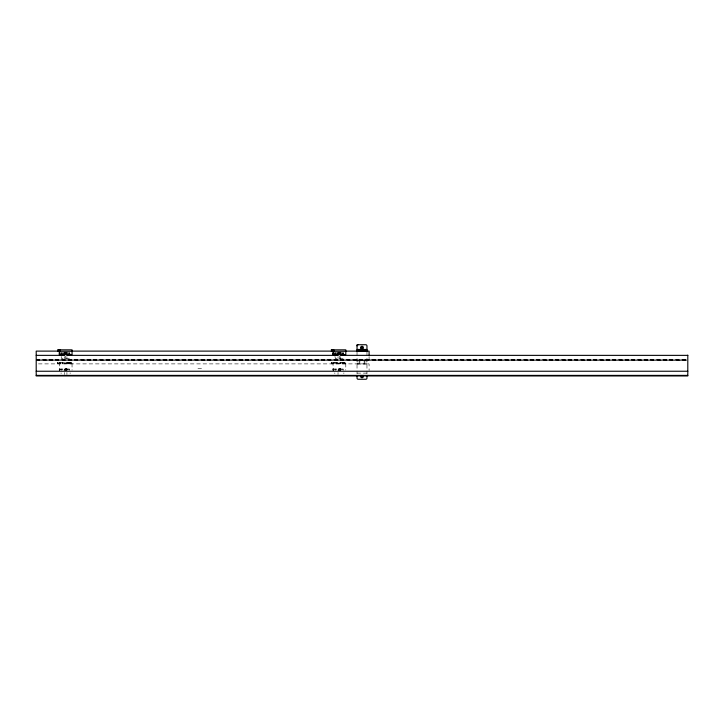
<?xml version="1.0" encoding="UTF-8"?>
<svg xmlns="http://www.w3.org/2000/svg" width="724" height="724" viewBox="0 0 724 724"><rect width="100%" height="100%" fill="white"/><g stroke="black" fill="none" stroke-linecap="round" stroke-linejoin="round"><path stroke-width="0.54" stroke-dasharray="3.62 2.71" d="M61.051 372.851L61.106 373.647M334.796 372.851L334.859 373.647M70.101 373.647L70.156 372.851M343.846 373.647L343.9 372.851M61.205 356.489L61.685 358.688L69.522 358.688L70.002 356.489M334.95 356.489L335.438 358.688L343.267 358.688L343.746 356.489M36.2 359.258L686.669 359.258M36.2 359.783L686.669 359.783M38.453 359.873L686.669 359.909M36.2 360.09L686.669 360.09M38.462 360.217L686.669 360.217M36.2 360.652L686.669 360.652M357.032 360.932L366.968 360.932M357.032 363.131L366.968 363.131M72.047 363.801L57.495 363.801L57.495 362.38L72.047 362.38L72.047 370.118M345.801 363.801L331.239 363.801L331.239 362.38L345.801 362.38L345.801 370.118M38.453 363.891L369.095 363.891L369.095 370.462M357.032 364.127L366.968 364.127M197.914 368.272L202.648 368.272M59.25 369.005L69.604 369.005L69.595 370.426M332.995 369.005L343.348 369.005L343.348 370.426M59.368 369.783L72.047 369.783M333.121 369.783L345.801 369.783M357.032 373.122L366.968 373.122M333.121 369.005L333.121 370.426L333.031 362.38M369.095 356.588L369.095 359.873M366.968 352L366.968 373.647M364.606 359.873L364.606 364.127M359.394 359.873L359.394 364.127M357.032 352L357.032 373.647M345.14 362.38L345.104 363.801M344.751 362.38L344.751 363.801M344.651 362.38L344.651 363.801M344.47 362.38L344.588 363.801M344.316 362.38L344.316 363.801M344.135 362.38L344.135 363.801M343.945 362.38L343.945 363.801M343.719 362.38L343.746 363.801M343.556 362.38L343.592 363.801M343.429 362.38L343.402 363.801M343.294 363.801L343.248 362.38L343.176 363.801M343.203 369.005L343.203 370.426M343.049 362.38L343.049 363.801M342.85 362.38L342.85 363.801M342.678 362.38L342.678 363.801M342.524 362.38L342.524 363.801M342.407 363.801L342.352 362.38L342.334 363.801M341.094 362.38L341.104 363.801M340.733 362.38L340.742 363.801M340.678 356.633L340.678 358.688M340.633 370.426L340.678 368.625L338.027 368.625L338.072 370.426M340.425 362.38L340.425 363.801M340.497 369.005L340.497 370.426M340.289 369.005L340.289 370.426M340.018 369.005L340.009 370.426M339.692 369.005L339.692 370.426M339.529 362.38L339.529 363.801M339.348 355.846L339.348 358.688M339.348 369.005L339.357 370.426M339.004 369.005L339.013 370.426M338.687 369.005L338.687 370.426M338.208 369.005L338.126 370.426M338.027 356.633L338.027 358.688M338.027 372.48L338.027 374.543M337.936 362.38L337.936 363.801M336.416 362.38L336.416 363.801M336.217 362.38L336.217 363.801M335.918 362.38L335.918 363.801M335.321 369.005L335.321 370.426M334.551 362.38L334.551 363.801M333.782 362.38L333.782 363.801M333.167 362.38L333.167 363.801M332.986 369.005L332.986 370.426M332.515 362.38L332.515 363.801M331.583 362.38L331.583 363.801M71.35 362.38L71.395 363.801M71.006 362.38L71.006 363.801M70.907 362.38L70.834 363.801M70.726 362.38L70.726 363.801M70.572 362.38L70.572 363.801M70.391 362.38L70.391 363.801M70.192 362.38L70.192 363.801M70.002 362.38L69.975 363.801M69.812 362.38L69.848 363.801M69.649 362.38L69.685 363.801M69.549 362.38L69.495 363.801L69.413 362.38M69.459 369.005L69.45 370.426M69.305 362.38L69.305 363.801M69.106 362.38L69.106 363.801M68.925 362.38L68.925 363.801M68.771 362.38L68.771 363.801M68.68 362.38L68.59 363.801L68.572 362.38M67.35 362.38L67.359 363.801M66.925 356.633L66.925 358.688M67.006 362.38L66.997 363.801M66.925 370.426L66.925 368.625L64.282 368.625L64.327 370.426M66.925 372.48L66.925 374.543M66.88 369.005L66.88 370.426M66.671 362.38L66.671 363.801M66.753 369.005L66.753 370.426M66.536 369.005L66.545 370.426M66.264 369.005L66.264 370.426M65.947 369.005L65.947 370.426M65.775 362.38L65.775 363.801M65.603 355.846L65.603 358.688M65.603 369.005L65.603 370.426M65.26 369.005L65.26 370.426M64.943 369.005L64.943 370.426M64.662 369.005L64.671 370.426M64.382 369.005L64.454 370.426M64.282 356.633L64.282 358.688M64.282 372.48L64.282 374.543M64.183 362.38L64.183 363.801M62.671 362.38L62.671 363.801M62.463 362.38L62.463 363.801M62.174 362.38L62.174 363.801M61.567 369.005L61.567 370.426M60.798 362.38L60.798 363.801M60.038 362.38L60.038 363.801M59.422 362.38L59.422 363.801M59.287 362.38L59.232 370.426M58.771 362.38L58.771 363.801M57.83 362.38L57.83 363.801M59.377 370.426L59.368 369.005L59.377 370.426M338.416 370.426L338.416 369.005L338.416 370.426M333.592 370.426L333.592 369.005L333.574 370.426M59.848 370.426L59.839 369.005L59.82 370.426"/><path stroke-width="1.09" d="M357.032 351.457L357.032 344.733L365.783 344.733A1.186 1.186 0 0 1 366.968 345.909L366.968 351.457M357.032 349.457L366.968 349.457M57.495 349.837L72.047 349.837L72.047 354.57L59.25 354.57M331.239 349.837L345.801 349.837L345.801 354.57L332.995 354.57M357.032 350.878L366.968 350.878M59.902 351.113L36.2 351.113L36.2 375.955L687.8 375.955L687.8 355.14M72.31 351.113L332.986 351.113M345.402 351.113L369.095 351.113L369.095 355.493M57.495 351.258L72.047 351.258M331.239 351.258L345.801 351.258M64.282 352.769L66.925 352.769M338.027 352.769L340.678 352.769M59.25 353.149L69.604 353.149L69.604 354.57M332.995 353.149L343.348 353.149L343.348 354.57M36.2 355.366L64.481 355.366M66.744 355.366L338.244 355.366M340.506 355.366L687.8 355.366M36.2 371.24L687.8 371.24M36.2 375.394L687.8 375.394M333.121 353.149L333.121 354.57L333.121 349.837M59.377 354.57L59.268 349.837M366.968 375.43L366.968 378.091A1.186 1.186 0 0 1 365.783 379.267L358.217 379.267A1.186 1.186 0 0 1 357.032 378.091L357.032 375.43M343.203 353.149L343.203 354.57M338.126 353.149L338.126 354.57M335.321 353.149L335.321 354.57M333.782 349.837L333.782 351.258M332.515 349.837L332.515 351.258M331.583 349.837L331.583 351.258M69.459 353.149L69.459 354.57M64.382 353.149L64.382 354.57M61.567 353.149L61.567 354.57M60.038 349.837L60.038 351.258M58.771 349.837L58.771 351.258M357.032 345.909A1.186 1.186 0 0 1 358.217 344.733M363.005 375.313A1.421 1.421 0 0 1 363.005 377.322A1.421 1.421 0 0 1 360.995 377.322A1.421 1.421 0 0 1 360.995 375.313M361.312 347.502C362.181 350.217 363.421 345.592 361.312 347.502M361.312 376.127C362.181 378.842 363.421 374.218 361.312 376.127M361.294 348.914A1.421 1.421 0 0 0 363.421 347.683A1.421 1.421 0 0 0 361.294 346.452A1.421 1.421 0 0 0 361.294 348.914"/></g></svg>
